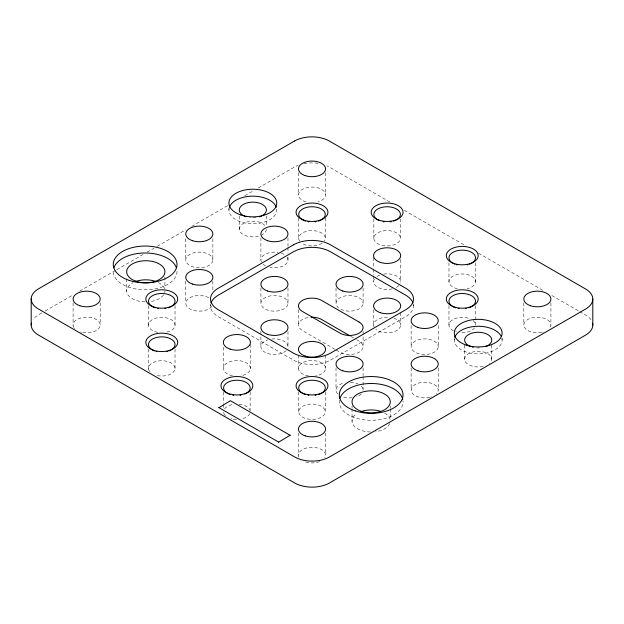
<?xml version="1.0" encoding="UTF-8"?>
<svg xmlns="http://www.w3.org/2000/svg" width="624" height="624" viewBox="0 0 624 624"><rect width="100%" height="100%" fill="white"/><g stroke="black" fill="none" stroke-linecap="round" stroke-linejoin="round"><path stroke-width="0.47" stroke-dasharray="3.12 2.34" d="M41.777 312.959L38.415 314.909A24.617 14.212 0 0 0 33.072 319.519M45.146 311.017L72.946 294.965M79.685 291.073L115.908 270.161M116.75 269.677L143.707 254.116M147.077 252.166L153.816 248.274M157.186 246.332L185.827 229.796M191.724 226.387L227.947 205.475M244.795 195.749L254.062 190.398M258.274 187.972L294.497 167.053A24.617 14.212 0 0 1 298.225 165.29M390.008 202.098L329.316 167.053A24.617 14.212 0 0 0 326.89 165.828M404.344 210.374L465.878 245.903M478.53 253.204L544.284 291.166M551.866 295.55L578.846 311.119M579.688 311.61L585.585 315.011A24.617 14.212 0 0 1 591.958 321.383M350.789 336.352L355.797 339.238M356.632 339.721L359.135 341.164A13.549 7.823 0 0 1 359.135 352.225A13.549 7.823 0 0 1 339.979 352.225L335.806 349.814M334.971 349.339L302.422 330.541A13.549 7.823 0 0 1 308.498 317.46M239.304 215.966L239.366 229.85A13.549 7.823 0 0 0 259.483 235.872M550.906 302.843L550.906 325.01M523.817 302.843L523.817 325.01M502.109 338.348L502.109 340.08M491.743 345.119L491.743 359.432M475.511 262.821L475.511 281.9M475.511 305.666L475.511 325.276A13.283 7.667 0 0 0 472.82 320.377M464.669 345.119L464.669 359.432M454.303 338.348L454.303 340.08M448.968 262.821L448.968 281.9M448.968 305.666L448.968 325.276M438.227 325.494L438.227 346.694A13.549 7.823 0 0 1 417.908 353.473A13.549 7.823 0 0 1 417.908 339.924A13.549 7.823 0 0 1 438.227 346.694M438.227 367.903L438.227 390.07M413.478 304.192L413.478 305.932M411.138 325.494L411.138 346.694M411.138 367.903L411.138 390.07M400.663 259.475L400.663 281.642M400.663 312.608L400.663 325.01M400.39 218.923L400.39 238.532A13.283 7.667 0 0 1 380.094 244.772A13.283 7.667 0 0 1 380.874 231.504A13.283 7.667 0 0 1 400.39 238.532M390.265 406.076L390.265 408.19M390.265 408.938L390.265 419.64M373.846 218.923L373.846 238.532M373.573 257.548L373.573 268.148M373.573 269.108L373.573 274.895M373.573 275.855L373.573 281.642M373.573 309.746L373.573 325.01M363.106 288.062L363.106 303.326A13.549 7.823 0 0 1 342.787 310.097A13.549 7.823 0 0 1 342.787 296.556A13.549 7.823 0 0 1 363.106 303.326M363.106 331.43L363.106 346.694M363.106 367.903L363.106 375.609M363.106 376.576L363.106 390.07M352.045 406.076L352.045 408.19M352.045 408.938L352.045 421.348M339.284 400.148L339.284 401.887A31.871 18.4 0 0 0 372.2 420.28A31.871 18.4 0 0 0 402.964 400.678M336.016 288.062L336.016 303.326M336.016 367.903L336.016 390.07M325.549 172.731L325.549 194.899M325.549 355.025L325.549 368.378M325.549 432.955L325.549 455.122M325.276 217.971L325.276 238.532M325.276 391.973L325.276 412.012A13.283 7.667 0 0 1 304.972 418.259A13.283 7.667 0 0 1 305.76 404.984A13.283 7.667 0 0 1 325.276 412.012M298.724 217.971L298.724 238.532M298.724 391.973L298.724 412.012M298.451 172.731L298.451 194.899M298.451 309.746L298.451 325.01M298.451 355.025L298.451 368.378M298.451 432.955L298.451 455.122M287.984 237.791L287.984 246.464M287.984 247.424L287.984 253.211M287.984 257.065L287.984 259.958M287.984 288.062L287.984 303.326A13.549 7.823 0 0 1 267.665 310.097A13.549 7.823 0 0 1 267.665 296.556A13.549 7.823 0 0 1 287.984 303.326M287.984 331.43L287.984 346.694M266.378 215.966L266.378 226.457M260.894 237.791L260.894 259.958M260.894 288.062L260.894 303.326M260.894 331.43L260.894 346.694M250.427 344.284L250.427 368.378M250.154 391.973L250.154 410.537M228.938 208.237L228.938 209.968M223.61 391.973L223.61 403.424M223.61 404.383L223.61 409.149M223.337 347.178L223.337 368.378M212.862 238.75L212.862 259.958A13.549 7.823 0 0 1 192.543 266.729A13.549 7.823 0 0 1 192.543 253.18A13.549 7.823 0 0 1 212.862 259.958M212.862 281.159L212.862 290.8M210.522 304.192L210.522 305.932M185.773 238.75L185.773 259.958M185.773 281.159L185.773 303.326M175.032 305.666L175.032 325.276M175.032 349.034L175.032 368.644M164.908 276.923L164.908 288.569M148.489 305.666L148.489 325.276M148.489 349.034L148.489 368.644M126.688 278.827L126.688 291.236M100.183 302.843L100.183 325.01M73.094 302.843L73.094 325.01M429.866 397.293A13.549 7.823 0 0 1 411.255 391.084A13.549 7.823 0 0 1 426.449 382.317A13.549 7.823 0 0 1 437.198 393.058M436.831 393.526A13.549 7.823 0 0 1 436.41 393.978M431.457 396.841A13.549 7.823 0 0 1 430.669 397.082M303.989 163.644A24.617 14.212 0 0 1 319.823 163.644M298.919 457.15A13.549 7.823 0 0 1 312.445 447.307A13.549 7.823 0 0 1 324.823 457.634M319.527 461.627A13.549 7.823 0 0 1 304.473 461.627M361.288 386.155A13.549 7.823 0 0 1 363.074 390.577M361.288 393.978A13.549 7.823 0 0 1 356.335 396.841M352.201 397.738A13.549 7.823 0 0 1 342.787 396.841M337.834 393.978A13.549 7.823 0 0 1 344.378 382.84M350.446 382.262A13.549 7.823 0 0 1 357.809 383.861M541.718 332.42A13.549 7.823 0 0 1 523.848 325.525A13.549 7.823 0 0 1 540.002 317.343A13.549 7.823 0 0 1 549.51 328.474M543.356 332.023A13.549 7.823 0 0 1 542.545 332.233M383.612 274.084A13.549 7.823 0 0 1 400.405 283.163M398.853 285.55A13.549 7.823 0 0 1 395.366 287.843M392.301 288.865A13.549 7.823 0 0 1 377.543 287.173A13.549 7.823 0 0 1 374.603 278.647M376.935 276.487A13.549 7.823 0 0 1 379.595 275.137M271.799 339.027A13.549 7.823 0 0 1 287.867 347.716M286.166 350.61A13.549 7.823 0 0 1 264.865 352.225A13.549 7.823 0 0 1 267.665 339.924M299.645 241.082A13.283 7.667 0 0 1 312 230.607A13.283 7.667 0 0 1 324.355 241.082M322.007 243.305A13.283 7.667 0 0 1 301.993 243.305M287.266 257.439A13.549 7.823 0 0 1 284.021 265.489A13.549 7.823 0 0 1 270.083 267.361M265.512 265.832A13.549 7.823 0 0 1 263.18 264.303M261.355 261.979A13.549 7.823 0 0 1 277.945 252.4M281.213 253.18A13.549 7.823 0 0 1 285.184 255.193M306.01 201.911A13.549 7.823 0 0 1 301.439 190.008A13.549 7.823 0 0 1 322.561 190.008A13.549 7.823 0 0 1 317.99 201.911M457.369 288.772A13.283 7.667 0 0 1 451.659 277.009A13.283 7.667 0 0 1 472.82 277.009A13.283 7.667 0 0 1 467.111 288.772M474.591 327.826A13.283 7.667 0 0 1 460.886 332.639M456.534 331.937A13.283 7.667 0 0 1 455.731 331.695M453.515 330.79A13.283 7.667 0 0 1 451.94 320.174A13.283 7.667 0 0 1 470.262 318.903M157.739 332.319A13.283 7.667 0 0 1 151 320.518A13.283 7.667 0 0 1 172.52 320.518A13.283 7.667 0 0 1 165.773 332.319M266.378 229.32A13.549 7.823 0 0 1 266.191 230.381L266.003 230.903A13.549 7.823 0 0 1 261.745 234.952M239.304 229.32A13.549 7.823 0 0 1 250.084 221.395A13.549 7.823 0 0 1 265.442 226.184M256.051 217.565A13.549 7.823 0 0 1 249.639 217.565M276.697 209.071A23.907 13.798 0 0 1 252.057 223.766A23.907 13.798 0 0 1 229.141 208.166M389.735 423.579A19.126 11.037 0 0 1 375.687 431.691M370.508 432.003A19.126 11.037 0 0 1 353.621 425.365A19.126 11.037 0 0 1 356.741 413.712M384.68 413.158A19.126 11.037 0 0 1 390.179 419.843M249.779 413.564A13.283 7.667 0 0 1 241.753 418.883M236.426 419.414A13.283 7.667 0 0 1 232.861 419.063M232.011 418.883A13.283 7.667 0 0 1 231.176 418.673M225.779 415.958A13.283 7.667 0 0 1 225.303 415.506M224.89 415.046A13.283 7.667 0 0 1 223.61 412.012M224.523 408.938A13.283 7.667 0 0 1 233.735 404.305M239.132 404.196A13.283 7.667 0 0 1 249.967 410.452M149.409 371.194A13.283 7.667 0 0 1 160.399 360.758A13.283 7.667 0 0 1 174.845 369.681A13.283 7.667 0 0 1 156.055 375.305M150.181 372.138A13.283 7.667 0 0 1 149.768 371.678M483.171 366.444A13.549 7.823 0 0 1 464.763 360.142A13.549 7.823 0 0 1 479.895 351.406A13.549 7.823 0 0 1 490.807 362.037M490.012 362.996A13.549 7.823 0 0 1 489.528 363.457M479.591 347.864A13.549 7.823 0 0 1 476.822 347.864M164.908 291.236A19.126 11.037 0 0 1 164.642 292.734M163.582 294.91A19.126 11.037 0 0 1 149.042 301.735M145.142 301.891A19.126 11.037 0 0 1 127.78 294.551A19.126 11.037 0 0 1 133.232 282.539M158.363 282.539A19.126 11.037 0 0 1 164.377 288.241M501.907 338.278A23.907 13.798 0 0 1 478.202 353.886A23.907 13.798 0 0 1 454.506 338.278M211.832 306.322A13.549 7.823 0 0 1 192.543 310.097A13.549 7.823 0 0 1 188.573 298.568A13.549 7.823 0 0 1 208.9 297.796M232.526 375.788A13.549 7.823 0 0 1 225.958 363.761A13.549 7.823 0 0 1 247.806 363.761A13.549 7.823 0 0 1 241.231 375.788M393.892 318.24A13.549 7.823 0 0 1 397.004 330.353A13.549 7.823 0 0 1 375.859 329.355M374.033 327.038A13.549 7.823 0 0 1 389.766 317.343M308.498 375.937A13.549 7.823 0 0 1 300.901 363.893A13.549 7.823 0 0 1 323.099 363.893A13.549 7.823 0 0 1 315.502 375.937M73.811 327.522A13.549 7.823 0 0 1 85.16 317.234A13.549 7.823 0 0 1 100.105 325.861A13.549 7.823 0 0 1 82.282 332.42M81.455 332.233A13.549 7.823 0 0 1 80.644 332.023M74.49 328.474A13.549 7.823 0 0 1 74.123 328.006M177.013 271.393A31.871 18.4 0 0 1 145.142 289.793A31.871 18.4 0 0 1 113.264 271.393M413.423 304.941A26.138 15.085 0 0 1 405.826 316.594L330.478 360.095A26.138 15.085 0 0 1 293.522 360.095L218.174 316.594A26.138 15.085 0 0 1 210.577 304.941"/><path stroke-width="0.94" d="M218.852 407.722L230.435 400.709L290.16 435.326M278.577 442.205L290.16 435.193M349.955 335.868L321.578 319.48A13.549 7.823 0 0 0 311.111 317.21M218.852 407.597L278.577 442.073M592.8 299.044L592.8 325.065M31.2 298.935L31.2 324.956M153.738 307.265A13.283 7.667 0 0 1 151.554 296.252A13.283 7.667 0 0 1 170.711 295.495A13.283 7.667 0 0 1 171.148 306.579M170.485 306.938A13.283 7.667 0 0 1 169.783 307.265M169.042 307.57A13.283 7.667 0 0 1 168.269 307.843M165.773 308.467A13.283 7.667 0 0 1 164.9 308.607M158.613 308.607A13.283 7.667 0 0 1 157.739 308.467M155.251 307.843A13.283 7.667 0 0 1 154.479 307.57M452.852 306.579A13.283 7.667 0 0 1 453.289 295.495A13.283 7.667 0 0 1 472.446 296.252A13.283 7.667 0 0 1 470.262 307.265M469.521 307.57A13.283 7.667 0 0 1 468.749 307.843M466.261 308.467A13.283 7.667 0 0 1 465.387 308.607M459.1 308.607A13.283 7.667 0 0 1 458.227 308.467M455.731 307.843A13.283 7.667 0 0 1 454.958 307.57M454.217 307.265A13.283 7.667 0 0 1 453.515 306.938M379.096 220.522A13.283 7.667 0 0 1 376.912 209.508A13.283 7.667 0 0 1 396.076 208.751A13.283 7.667 0 0 1 396.513 219.835M395.85 220.194A13.283 7.667 0 0 1 395.148 220.522M394.407 220.826A13.283 7.667 0 0 1 393.627 221.099M391.139 221.723A13.283 7.667 0 0 1 390.265 221.863M383.978 221.863A13.283 7.667 0 0 1 383.105 221.723M302.609 219.835A13.283 7.667 0 0 1 302.609 208.993A13.283 7.667 0 0 1 321.391 208.993A13.283 7.667 0 0 1 321.391 219.835M320.728 220.194A13.283 7.667 0 0 1 320.026 220.522M319.285 220.826A13.283 7.667 0 0 1 318.505 221.099M316.017 221.723A13.283 7.667 0 0 1 315.143 221.863M308.857 221.863A13.283 7.667 0 0 1 307.983 221.723M305.495 221.099A13.283 7.667 0 0 1 304.715 220.826M303.974 220.522A13.283 7.667 0 0 1 303.272 220.194M452.228 262.829A13.283 7.667 0 0 1 453.515 252.01A13.283 7.667 0 0 1 472.251 252.751A13.283 7.667 0 0 1 470.972 263.562M470.262 263.897A13.283 7.667 0 0 1 469.521 264.202M467.945 264.709A13.283 7.667 0 0 1 467.111 264.919M457.369 264.919A13.283 7.667 0 0 1 456.534 264.709M454.958 264.202A13.283 7.667 0 0 1 454.217 263.897M453.515 263.562A13.283 7.667 0 0 1 452.852 263.211M302.609 393.323A13.283 7.667 0 0 1 302.609 382.473A13.283 7.667 0 0 1 321.391 382.473A13.283 7.667 0 0 1 321.391 393.323M320.728 393.674A13.283 7.667 0 0 1 320.026 394.009M319.285 394.306A13.283 7.667 0 0 1 318.505 394.579M316.017 395.203A13.283 7.667 0 0 1 315.143 395.351M308.857 395.351A13.283 7.667 0 0 1 307.983 395.203M305.495 394.579A13.283 7.667 0 0 1 304.715 394.306M303.974 394.009A13.283 7.667 0 0 1 303.272 393.674M31.411 323.099A24.617 14.212 0 0 0 38.415 335.01L294.684 482.968A24.617 14.212 0 0 0 329.503 482.968L585.585 335.119A24.617 14.212 0 0 0 592.589 323.209M153.028 350.306A13.283 7.667 0 0 1 151.749 339.487A13.283 7.667 0 0 1 170.485 338.746A13.283 7.667 0 0 1 171.772 349.565M171.148 349.947A13.283 7.667 0 0 1 170.485 350.306M169.783 350.633A13.283 7.667 0 0 1 169.042 350.938M167.466 351.452A13.283 7.667 0 0 1 166.631 351.663M156.889 351.663A13.283 7.667 0 0 1 156.055 351.452M154.479 350.938A13.283 7.667 0 0 1 153.738 350.633M227.487 393.323A13.283 7.667 0 0 1 227.924 382.239A13.283 7.667 0 0 1 247.088 382.996A13.283 7.667 0 0 1 244.904 394.009M240.895 395.203A13.283 7.667 0 0 1 240.022 395.351M233.735 395.351A13.283 7.667 0 0 1 232.861 395.203M230.373 394.579A13.283 7.667 0 0 1 229.593 394.306M228.852 394.009A13.283 7.667 0 0 1 228.15 393.674M261.027 216.2A13.549 7.823 0 0 0 266.003 211.825L266.191 211.302A13.549 7.823 0 0 0 253.765 202.168A13.549 7.823 0 0 0 239.304 210.241L239.366 210.772A13.549 7.823 0 0 0 244.655 216.2M260.27 216.512A13.549 7.823 0 0 1 259.483 216.785M246.207 216.785A13.549 7.823 0 0 1 245.411 216.512M229.398 207.277A23.907 13.798 0 0 1 252.845 196.17A23.907 13.798 0 0 1 276.284 207.277M361.787 411.349A19.126 11.037 0 0 1 380.531 411.349M339.901 398.299A31.871 18.4 0 0 1 372.2 383.495A31.871 18.4 0 0 1 402.753 399.485M470.777 346.624A13.549 7.823 0 0 1 467.992 334.94A13.549 7.823 0 0 1 488.413 334.94A13.549 7.823 0 0 1 485.636 346.624M473.234 347.357A13.549 7.823 0 0 1 472.384 347.147M135.307 281.627A19.126 11.037 0 0 1 156.281 281.627M454.763 337.389A23.907 13.798 0 0 1 477.422 326.29A23.907 13.798 0 0 1 501.29 336.508M113.88 267.805A31.871 18.4 0 0 1 145.142 252.993A31.871 18.4 0 0 1 176.397 267.805M412.979 302.983A26.138 15.085 0 0 0 405.826 295.261L330.478 251.761A26.138 15.085 0 0 0 293.522 251.761L218.174 295.261A26.138 15.085 0 0 0 211.021 302.983M294.497 141.032L38.415 288.881A24.617 14.212 0 0 0 38.415 308.989L294.684 456.947A24.617 14.212 0 0 0 329.503 456.947L585.585 309.091A24.617 14.212 0 0 0 585.585 288.99L329.316 141.032A24.617 14.212 0 0 0 294.497 141.032M293.522 244.819L218.174 288.319A26.138 15.085 0 0 0 218.174 309.66L293.522 353.161A26.138 15.085 0 0 0 330.478 353.161L405.826 309.66A26.138 15.085 0 0 0 405.826 288.319L330.478 244.819A26.138 15.085 0 0 0 293.522 244.819M359.135 322.085L321.578 300.401A13.549 7.823 0 0 0 302.422 300.401A13.549 7.823 0 0 0 302.422 311.454L339.979 333.146A13.549 7.823 0 0 0 359.135 333.146A13.549 7.823 0 0 0 359.135 322.085M342.787 291.018A13.549 7.823 0 0 0 363.106 284.24A13.549 7.823 0 0 0 342.787 277.469A13.549 7.823 0 0 0 342.787 291.018M153.325 306.797A15.935 9.204 0 0 0 177.684 299.302A15.935 9.204 0 0 0 154.268 290.87A15.935 9.204 0 0 0 153.325 306.797M453.804 306.797A15.935 9.204 0 0 0 478.171 299.302A15.935 9.204 0 0 0 454.748 290.87A15.935 9.204 0 0 0 453.804 306.797M267.665 291.018A13.549 7.823 0 0 0 287.984 284.24A13.549 7.823 0 0 0 267.665 277.469A13.549 7.823 0 0 0 267.665 291.018M378.682 220.054A15.935 9.204 0 0 0 403.049 212.566A15.935 9.204 0 0 0 379.626 204.126A15.935 9.204 0 0 0 378.682 220.054M303.568 220.054A15.935 9.204 0 0 0 327.928 212.566A15.935 9.204 0 0 0 304.504 204.126A15.935 9.204 0 0 0 303.568 220.054M453.804 263.422A15.935 9.204 0 0 0 478.171 255.934A15.935 9.204 0 0 0 454.748 247.494A15.935 9.204 0 0 0 453.804 263.422M303.568 393.533A15.935 9.204 0 0 0 327.928 386.045A15.935 9.204 0 0 0 304.504 377.606A15.935 9.204 0 0 0 303.568 393.533M153.325 350.165A15.935 9.204 0 0 0 177.684 342.67A15.935 9.204 0 0 0 154.268 334.238A15.935 9.204 0 0 0 153.325 350.165M228.446 393.533A15.935 9.204 0 0 0 252.806 386.045A15.935 9.204 0 0 0 229.39 377.606A15.935 9.204 0 0 0 228.446 393.533M361.039 411.255A19.126 11.037 0 0 0 390.265 402.262A19.126 11.037 0 0 0 362.17 392.137A19.126 11.037 0 0 0 361.039 411.255M267.665 334.386A13.549 7.823 0 0 0 287.984 327.616A13.549 7.823 0 0 0 267.665 320.837A13.549 7.823 0 0 0 267.665 334.386M135.673 281.143A19.126 11.037 0 0 0 164.908 272.15A19.126 11.037 0 0 0 136.804 262.033A19.126 11.037 0 0 0 135.673 281.143M380.351 312.702A13.549 7.823 0 0 0 400.663 305.932A13.549 7.823 0 0 0 380.351 299.153A13.549 7.823 0 0 0 380.351 312.702M305.23 356.07A13.549 7.823 0 0 0 325.549 349.3A13.549 7.823 0 0 0 305.23 342.529A13.549 7.823 0 0 0 305.23 356.07M380.351 262.392A13.549 7.823 0 0 0 400.663 255.622A13.549 7.823 0 0 0 380.351 248.843A13.549 7.823 0 0 0 380.351 262.392M267.665 240.708A13.549 7.823 0 0 0 287.984 233.93A13.549 7.823 0 0 0 267.665 227.159A13.549 7.823 0 0 0 267.665 240.708M79.864 305.76A13.549 7.823 0 0 0 100.183 298.99A13.549 7.823 0 0 0 79.864 292.219A13.549 7.823 0 0 0 79.864 305.76M305.23 435.872A13.549 7.823 0 0 0 325.549 429.101A13.549 7.823 0 0 0 305.23 422.331A13.549 7.823 0 0 0 305.23 435.872M417.908 370.82A13.549 7.823 0 0 0 438.227 364.042A13.549 7.823 0 0 0 417.908 357.271A13.549 7.823 0 0 0 417.908 370.82M192.543 284.076A13.549 7.823 0 0 0 212.862 277.306A13.549 7.823 0 0 0 192.543 270.527A13.549 7.823 0 0 0 192.543 284.076M230.108 349.128A13.549 7.823 0 0 0 250.427 342.358A13.549 7.823 0 0 0 230.108 335.587A13.549 7.823 0 0 0 230.108 349.128M417.908 327.444A13.549 7.823 0 0 0 438.227 320.674A13.549 7.823 0 0 0 417.908 313.903A13.549 7.823 0 0 0 417.908 327.444M305.23 175.648A13.549 7.823 0 0 0 325.549 168.878A13.549 7.823 0 0 0 305.23 162.107A13.549 7.823 0 0 0 305.23 175.648M530.587 305.76A13.549 7.823 0 0 0 550.906 298.99A13.549 7.823 0 0 0 530.587 292.219A13.549 7.823 0 0 0 530.587 305.76M342.787 370.82A13.549 7.823 0 0 0 363.106 364.042A13.549 7.823 0 0 0 342.787 357.271A13.549 7.823 0 0 0 342.787 370.82M192.543 240.708A13.549 7.823 0 0 0 212.862 233.93A13.549 7.823 0 0 0 192.543 227.159A13.549 7.823 0 0 0 192.543 240.708M466.253 345.095A23.907 13.798 0 0 0 502.109 333.146A23.907 13.798 0 0 0 466.253 321.188A23.907 13.798 0 0 0 466.253 345.095M240.887 214.984A23.907 13.798 0 0 0 276.744 203.034A23.907 13.798 0 0 0 240.887 191.077A23.907 13.798 0 0 0 240.887 214.984M129.207 280.387A31.871 18.4 0 0 0 177.013 264.451A31.871 18.4 0 0 0 129.207 248.516A31.871 18.4 0 0 0 129.207 280.387M355.22 410.881A31.871 18.4 0 0 0 403.026 394.945A31.871 18.4 0 0 0 355.22 379.01A31.871 18.4 0 0 0 355.22 410.881"/></g></svg>
